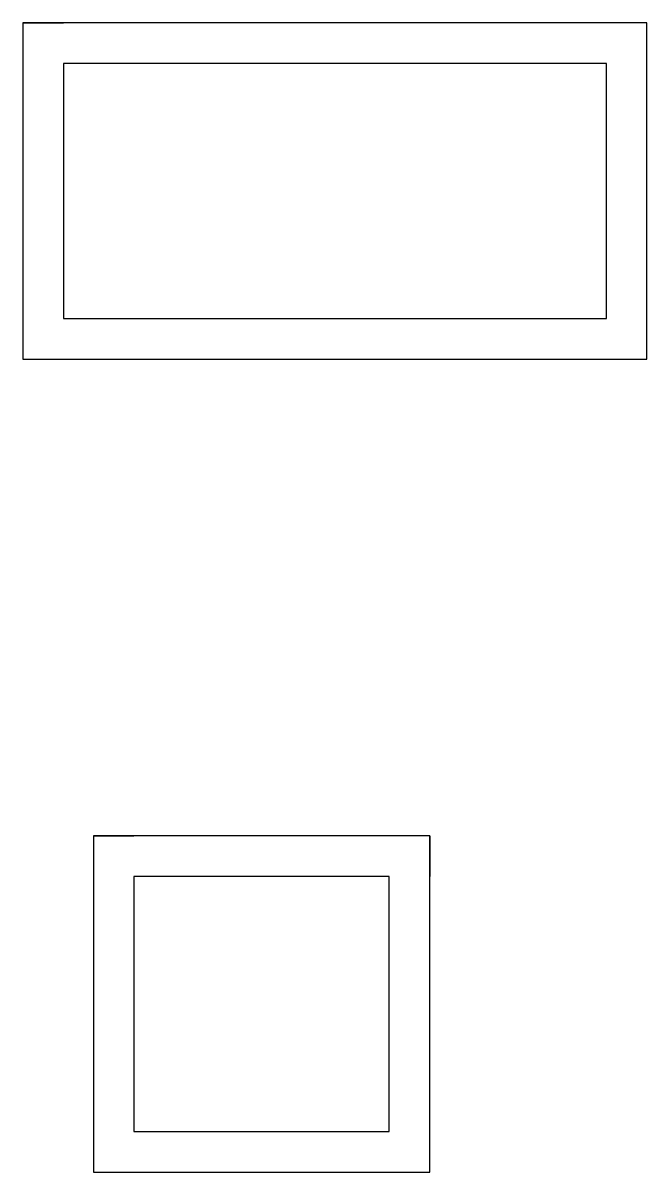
# Model space of a CAD drawing. Header units: millimetres. Extents: x 86.8 to 117.6, y 86.5 to 143.3.
import ezdxf

# ---------------------------------------------------------------- set-up
doc = ezdxf.new("R2010")
doc.units = ezdxf.units.MM

msp = doc.modelspace()

# ---------------------------------------------------------------- linework, layer by layer
for p, q in [((86.786, 143.27), (88.786, 143.27)), ((117.586, 143.27), (115.586, 143.27)), ((86.786, 126.67), (88.786, 126.67)), ((90.259, 103.112), (92.259, 103.112)), ((106.859, 103.112), (106.859, 101.112))]:
    msp.add_line(p, q)
for points in [[(117.586, 126.67), (117.586, 143.27), (86.786, 143.27), (86.786, 134.97), (86.786, 126.67)], [(88.786, 128.67), (115.586, 128.67), (115.586, 141.27), (88.786, 141.27)], [(90.259, 86.512), (106.859, 86.512), (106.859, 103.112), (90.259, 103.112), (90.259, 94.812)], [(92.259, 101.112), (92.259, 88.512), (104.859, 88.512), (104.859, 101.112)]]:
    msp.add_lwpolyline(points, close=True)

doc.saveas('drawing.dxf')
